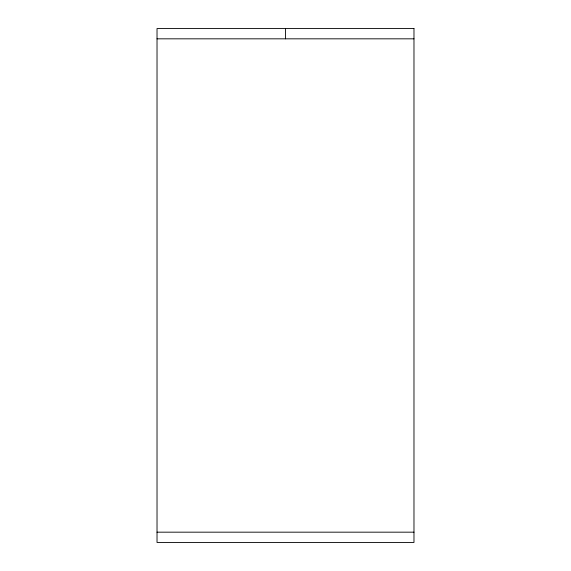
<?xml version="1.0" encoding="UTF-8"?>
<svg xmlns="http://www.w3.org/2000/svg" width="571" height="571" viewBox="0 0 571 571"><rect width="100%" height="100%" fill="white"/><g stroke="black" fill="none" stroke-linecap="round" stroke-linejoin="round"><path stroke-width="0.86" d="M157.025 38.828L413.975 38.828M157.025 532.172L413.975 532.172M285.5 28.55L285.5 38.828M413.975 28.55L157.025 28.55L157.025 542.45L413.975 542.45L413.975 28.55"/></g></svg>
